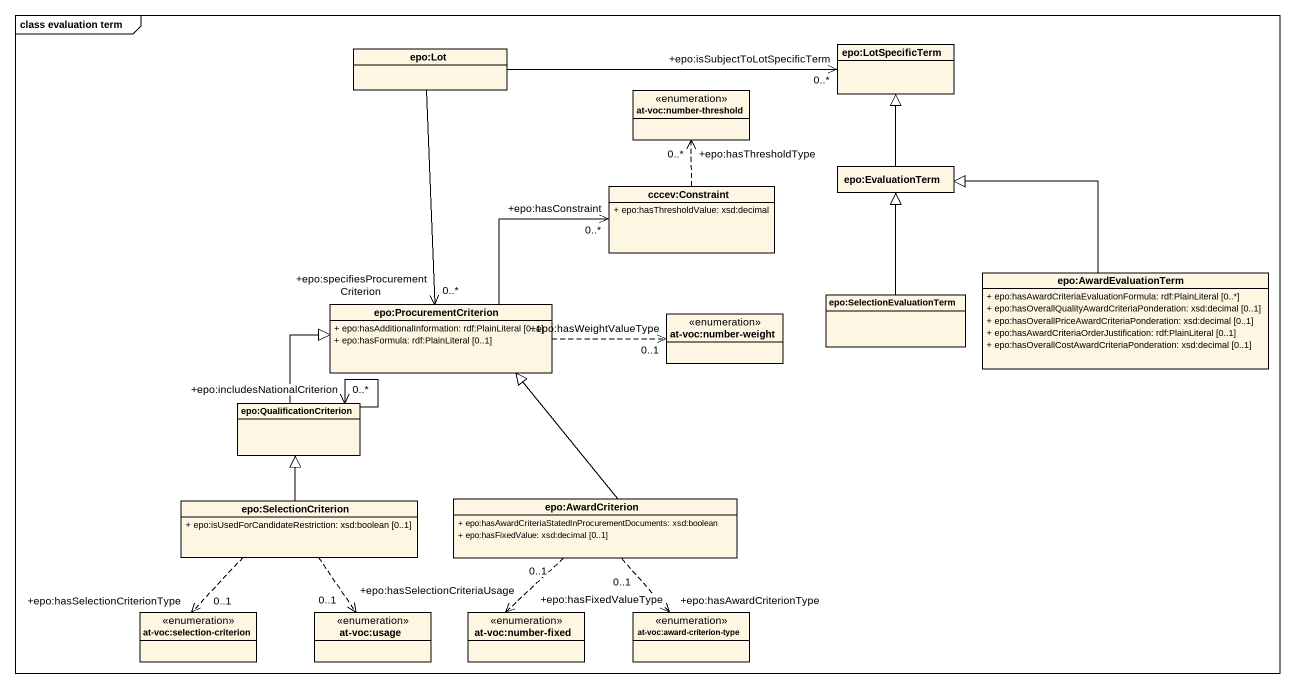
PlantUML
@startuml
mainframe class evaluation term
hide circle
hide empty members
skinparam classAttributeIconSize 0
class "epo:LotSpecificTerm" as epo_LotSpecificTerm
class "epo:Lot" as epo_Lot
enum "at-voc:number-threshold" as at_voc_number_threshold
class "epo:EvaluationTerm" as epo_EvaluationTerm
class "cccev:Constraint" as cccev_Constraint {
  + epo:hasThresholdValue: xsd:decimal
}
class "epo:ProcurementCriterion" as epo_ProcurementCriterion {
  + epo:hasAdditionalInformation: rdf:PlainLiteral [0..1]
  + epo:hasFormula: rdf:PlainLiteral [0..1]
}
class "epo:SelectionEvaluationTerm" as epo_SelectionEvaluationTerm
class "epo:AwardEvaluationTerm" as epo_AwardEvaluationTerm {
  + epo:hasAwardCriteriaEvaluationFormula: rdf:PlainLiteral [0..*]
  + epo:hasOverallQualityAwardCriteriaPonderation: xsd:decimal [0..1]
  + epo:hasOverallPriceAwardCriteriaPonderation: xsd:decimal [0..1]
  + epo:hasAwardCriteriaOrderJustification: rdf:PlainLiteral [0..1]
  + epo:hasOverallCostAwardCriteriaPonderation: xsd:decimal [0..1]
}
enum "at-voc:number-weight" as at_voc_number_weight
class "epo:QualificationCriterion" as epo_QualificationCriterion
class "epo:SelectionCriterion" as epo_SelectionCriterion {
  + epo:isUsedForCandidateRestriction: xsd:boolean [0..1]
}
class "epo:AwardCriterion" as epo_AwardCriterion {
  + epo:hasAwardCriteriaStatedInProcurementDocuments: xsd:boolean
  + epo:hasFixedValue: xsd:decimal [0..1]
}
enum "at-voc:selection-criterion" as at_voc_selection_criterion
enum "at-voc:usage" as at_voc_usage
enum "at-voc:number-fixed" as at_voc_number_fixed
enum "at-voc:award-criterion-type" as at_voc_award_criterion_type
epo_Lot -right-> "+epo:isSubjectToLotSpecificTerm\n0..*" epo_LotSpecificTerm
epo_Lot --> "+epo:specifiesProcurementCriterion\n0..*" epo_ProcurementCriterion
epo_EvaluationTerm -up-|> epo_LotSpecificTerm
cccev_Constraint .up.> "+epo:hasThresholdType\n0..*" at_voc_number_threshold
epo_ProcurementCriterion -right-> "+epo:hasConstraint\n0..*" cccev_Constraint
epo_ProcurementCriterion .right.> "+epo:hasWeightValueType\n0..1" at_voc_number_weight
epo_SelectionEvaluationTerm -up-|> epo_EvaluationTerm
epo_AwardEvaluationTerm -up-|> epo_EvaluationTerm
epo_QualificationCriterion -up-|> epo_ProcurementCriterion
epo_QualificationCriterion --> "+epo:includesNationalCriterion\n0..*" epo_QualificationCriterion
epo_SelectionCriterion -up-|> epo_QualificationCriterion
epo_SelectionCriterion ..> "+epo:hasSelectionCriterionType\n0..1" at_voc_selection_criterion
epo_SelectionCriterion ..> "+epo:hasSelectionCriteriaUsage\n0..1" at_voc_usage
epo_AwardCriterion -up-|> epo_ProcurementCriterion
epo_AwardCriterion ..> "+epo:hasFixedValueType\n0..1" at_voc_number_fixed
epo_AwardCriterion ..> "+epo:hasAwardCriterionType\n0..1" at_voc_award_criterion_type
@enduml
